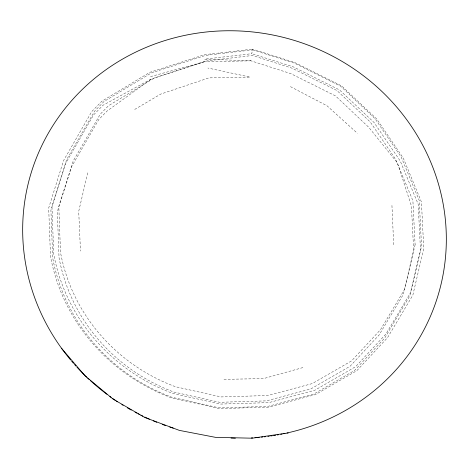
<?xml version="1.0" encoding="UTF-8"?>
<svg xmlns="http://www.w3.org/2000/svg" width="469" height="469" viewBox="0 0 469 469"><rect width="100%" height="100%" fill="white"/><g stroke="black" fill="none" stroke-linecap="round" stroke-linejoin="round"><path stroke-width="0.35" stroke-dasharray="2.35 1.76" d="M250.985 60.829L204.332 61.715L151.118 79.073L107.073 111.047L98.76 119.572L71.681 166.507L57.335 211.66L59.035 257.639A179.428 171.496 15.3 0 0 173.893 392.055L219.621 402.291L266.421 400.872L310.83 388.93L350.091 366.242L379.11 334.954L403.27 294.532L413.64 250.124L411.43 206.014L397.425 162.866L368.751 127.304L335.546 95.922L290.739 73.604L250.985 60.829L204.595 59.164L251.789 53.683L252.551 49.151L294.702 62.494L341.69 85.956L376.701 118.974L403.27 158.065L421.438 201.981L423.753 248.447L412.849 295.153L387.552 337.645L356.868 370.639L315.531 394.546L268.784 407.145L219.521 408.61L171.396 397.812A188.872 180.524 15.3 0 1 50.494 256.32L48.688 207.978L63.567 160.527L91.783 111.522L101.761 101.298L149.84 72.308L204.636 54.65L252.551 49.151L252.826 49.896L294.274 63.069L340.623 86.196L375.106 118.739L401.288 157.232L419.239 200.486L421.525 246.26L410.78 292.293L385.811 334.18L355.613 366.676L314.887 390.22L268.825 402.631L220.283 404.079L172.862 393.444A186.105 177.88 15.3 0 1 53.73 254.028L51.953 206.378L66.674 159.601L94.562 111.2L104.048 101.474L151.522 72.842L205.627 55.377L252.826 49.896M87.685 172.827L78.716 211.367L80.475 251.062M134.691 109.441L160.785 94.07L208.898 77.889L250.135 77.109L207.931 68.04M151.118 79.073L103.01 105.261L93.524 114.987L65.637 163.388L50.916 210.165L52.692 257.815A186.105 177.88 15.3 0 0 171.824 397.231L219.252 407.866L267.787 406.418L313.849 394.013L354.576 370.463L384.773 337.967L409.742 296.08L420.488 250.047L418.201 204.273L400.25 161.019L374.069 122.526L339.585 89.984L293.236 66.856L251.789 53.683M302.898 367.573L263.519 378.6L222.283 379.386M150.485 76.629L204.332 61.715M290.428 86.63L327.022 105.795L357.425 133.313M391.943 205.434L393.708 245.123M415.106 244.765L404.735 289.174L380.576 329.596L351.557 360.89L312.295 383.572L267.887 395.514L221.087 396.932L175.359 386.696A179.428 171.496 15.3 0 1 60.501 252.281L58.801 206.301L73.141 161.148L100.225 114.213L108.538 105.695L154.547 77.924L206.993 60.923L252.451 55.477L292.205 68.251L337.012 90.57L370.217 121.952L395.467 159.014L412.896 200.662L415.106 244.765"/><path stroke-width="0.7" d="M288.423 432.905L252.258 438.198L215.535 437.354L179.381 430.39L144.886 417.521L113.105 399.131L84.995 375.786L61.421 348.197M70.678 360.016A212.48 203.089 15.3 0 1 124.725 57.857A212.48 203.089 15.3 0 1 429.381 158.962A212.48 203.089 15.3 0 1 289.139 432.518M288.441 432.682A212.48 203.089 15.3 0 1 287.04 432.998M284.941 433.462A212.48 203.089 15.3 0 1 283.528 433.755M282.121 434.042A212.48 203.089 15.3 0 1 280.708 434.317M278.58 434.716A212.48 203.089 15.3 0 1 277.156 434.974M275.737 435.214A212.48 203.089 15.3 0 1 273.591 435.566M272.167 435.789A212.48 203.089 15.3 0 1 270.73 436M269.3 436.205A212.48 203.089 15.3 0 1 267.863 436.399M265.712 436.668A212.48 203.089 15.3 0 1 264.276 436.838M262.839 436.997A212.48 203.089 15.3 0 1 261.397 437.149M259.24 437.354A212.48 203.089 15.3 0 1 257.798 437.483M256.361 437.595A212.48 203.089 15.3 0 1 254.925 437.706M252.768 437.847A212.48 203.089 15.3 0 1 251.325 437.929M235.391 438.216A212.48 203.089 15.3 0 1 231.035 438.099M173.225 428.138A212.48 203.089 15.3 0 1 169.76 427.025M165.627 425.612A212.48 203.089 15.3 0 1 162.204 424.369M156.769 422.27A212.48 203.089 15.3 0 1 153.404 420.886M149.4 419.157A212.48 203.089 15.3 0 1 144.792 417.047M142.84 416.114A212.48 203.089 15.3 0 1 140.888 415.159M139.592 414.508A212.48 203.089 15.3 0 1 138.296 413.851M137.007 413.189A212.48 203.089 15.3 0 1 135.078 412.175M131.256 410.082A212.48 203.089 15.3 0 1 127.468 407.919M123.113 405.298A212.48 203.089 15.3 0 1 121.876 404.536M117.613 401.798A212.48 203.089 15.3 0 1 116.406 400.995M115.21 400.192A212.48 203.089 15.3 0 1 112.83 398.562M111.065 397.313A212.48 203.089 15.3 0 1 109.893 396.475M106.985 394.341A212.48 203.089 15.3 0 1 90.294 380.523M89.233 379.55A212.48 203.089 15.3 0 1 87.662 378.073M86.624 377.082A212.48 203.089 15.3 0 1 76.951 367.186M75.966 366.101A212.48 203.089 15.3 0 1 74.501 364.46M73.533 363.358A212.48 203.089 15.3 0 1 71.622 361.136"/></g></svg>
